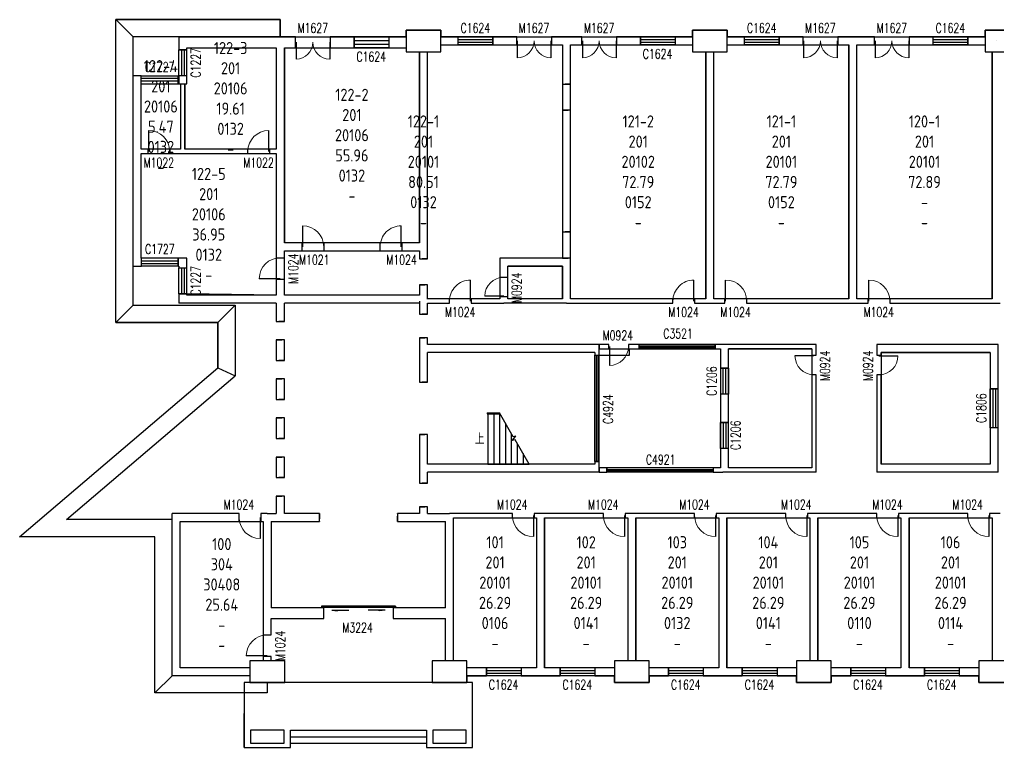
# Model space of a CAD drawing. Extents: x 1178 to 78512, y -3568 to 30010.
# Drawn here: x 1178 to 46308, y -3568 to 30010 of the extents above; entities that cross this region are included whole.
import ezdxf

# ---------------------------------------------------------------- set-up
doc = ezdxf.new("R2010")
doc.units = 0
doc.header["$LTSCALE"] = 1000
doc.header["$MEASUREMENT"] = 0
doc.linetypes.add('DASH', pattern=[0.35, 0.25, -0.1])
for name, color, linetype in [('body', 30, 'Continuous'), ('GROS', 6, 'Continuous'), ('RM', 4, 'Continuous'), ('RM$', 5, 'Continuous'), ('RM$TXT', 5, 'Continuous')]:
    doc.layers.add(name, color=color, linetype=linetype)
doc.styles.add('_TCH_DIM', font='SIMPLEX', dxfattribs={"bigfont": 'GBCBIG'})
doc.styles.add('_TCH_WINDOW', font='SIMPLEX', dxfattribs={"bigfont": 'GBCBIG'})
doc.styles.get("Standard").update_dxf_attribs({"font": 'gbenor.shx', "bigfont": 'gbcbig.shx'})

# ---------------------------------------------------------------- blocks, each defined once
blk = doc.blocks.new('_FZHK')
blk.add_lwpolyline([(-0.5, -0.5), (0.5, -0.5), (0.5, 0.5), (-0.5, 0.5)], close=True)
blk = doc.blocks.new('$DorLib2D$00000003')
blk.add_line((0.47, 0), (0.47, 0.97))
at = {"lineweight": 13}
blk.add_arc((0.47, 0), 0.97, 90, 180, dxfattribs=at)
blk = doc.blocks.new('$TCHSYS$WIN2D')
for p, q in [((-0.5, 0.5), (0.5, 0.5)), ((-0.5, 0.5), (-0.5, -0.5)), ((0.5, 0.5), (0.5, -0.5)), ((0.5, 0.1667), (-0.5, 0.1667)), ((0.5, -0.1667), (-0.5, -0.1667)), ((-0.5, -0.5), (0.5, -0.5))]:
    blk.add_line(p, q)
blk = doc.blocks.new('$DorLib2D$00000130')
at = {"color": 0, "linetype": 'Continuous'}
for p, q in [((-0.533, 0.66), (-0.533, 0.513)), ((0, 0.66), (-0.533, 0.66)), ((0, 0.513), (0, 0.66)), ((0.533, 0.66), (0, 0.66)), ((0.533, 0.66), (0.533, 0.513)), ((0, 0.513), (-0.533, 0.513)), ((0.533, 0.513), (0, 0.513)), ((-0.385, 0.269), (-0.14, 0.269)), ((-0.385, 0.269), (-0.3, 0.214)), ((-0.3, 0.214), (-0.3, 0.269)), ((0.385, 0.269), (0.14, 0.269)), ((0.3, 0.214), (0.3, 0.269)), ((0.385, 0.269), (0.3, 0.214))]:
    blk.add_line(p, q, dxfattribs=at)
blk = doc.blocks.new('$DorLib2D$00000004')
for p, q in [((-0.485, 0), (-0.485, 0.485)), ((0.485, 0), (0.485, 0.485))]:
    blk.add_line(p, q)
at = {"lineweight": 13}
for centre, start, end in [((-0.485, 0), 0, 90), ((0.485, 0), 90, 180)]:
    blk.add_arc(centre, 0.485, start, end, dxfattribs=at)

msp = doc.modelspace()

# ---------------------------------------------------------------- linework, layer by layer
at = {"layer": 'body'}
for p, q in [((5615, 30010), (6415, 29210)), ((6415, 16840), (5615, 16040)), ((10315, 16040), (11115, 16840)), ((10315, 13940), (11115, 13571)), ((8215, -260), (7415, -1050)), ((11536, -3568), (11536, -1998)), ((13664, -2775), (19936, -2775)), ((13664, -3075), (19936, -3075)), ((13664, -3375), (19936, -3375))]:
    msp.add_line(p, q, dxfattribs=at)
at = {"layer": 'body', "color": 30}
for p, q in [((13200, 30010), (5615, 30010)), ((5615, 16040), (5615, 30010)), ((13200, 29210), (13200, 30010)), ((20600, 29525), (19000, 29525)), ((19000, 29525), (19000, 28525)), ((20600, 28525), (20600, 29525)), ((33800, 29525), (32200, 29525)), ((32200, 29525), (32200, 28525)), ((33800, 28525), (33800, 29525)), ((47300, 29525), (45700, 29525)), ((45700, 29525), (45700, 28525)), ((13200, 29210), (6415, 29210)), ((6415, 16840), (6415, 29210)), ((8515, 29210), (13200, 29210)), ((8515, 29210), (8515, 28616)), ((13900, 29210), (13200, 29210)), ((13900, 28710), (13900, 29210)), ((16600, 29210), (15500, 29210)), ((15500, 29210), (15500, 28710)), ((16600, 28710), (16600, 29210)), ((19000, 29210), (18200, 29210)), ((18200, 29210), (18200, 28710)), ((21400, 29210), (20600, 29210)), ((21400, 28840), (21400, 29210)), ((24100, 29210), (23000, 29210)), ((23000, 29210), (23000, 28840)), ((24100, 28840), (24100, 29210)), ((26400, 29210), (25700, 29210)), ((25700, 29210), (25700, 28840)), ((27100, 29210), (26400, 29210)), ((27100, 28840), (27100, 29210)), ((29800, 29210), (28700, 29210)), ((28700, 29210), (28700, 28840)), ((29800, 28840), (29800, 29210)), ((32200, 29210), (31400, 29210)), ((31400, 29210), (31400, 28840)), ((34600, 29210), (33800, 29210)), ((34600, 28840), (34600, 29210)), ((37300, 29210), (36200, 29210)), ((36200, 29210), (36200, 28840)), ((37300, 28840), (37300, 29210)), ((39600, 29210), (38900, 29210)), ((38900, 29210), (38900, 28840)), ((40600, 29210), (39600, 29210)), ((40600, 28840), (40600, 29210)), ((43300, 29210), (42200, 29210)), ((42200, 29210), (42200, 28840)), ((43300, 28840), (43300, 29210)), ((45700, 29210), (44900, 29210)), ((44900, 29210), (44900, 28840)), ((46200, 29025), (46200, 29025)), ((8515, 28616), (8885, 28616)), ((8885, 28710), (13015, 28710)), ((8885, 28616), (8885, 28710)), ((13015, 28710), (13015, 24025)), ((13385, 28710), (13900, 28710)), ((13385, 28710), (13385, 23925)), ((15500, 28710), (16600, 28710)), ((18200, 28710), (19000, 28710)), ((19000, 28525), (20600, 28525)), ((19615, 19710), (19615, 28525)), ((19985, 19525), (19985, 28525)), ((20600, 28840), (21400, 28840)), ((23000, 28840), (24100, 28840)), ((25700, 28840), (26215, 28840)), ((26215, 28840), (26215, 27025)), ((26585, 28840), (27100, 28840)), ((26585, 27025), (26585, 28840)), ((28700, 28840), (29800, 28840)), ((31400, 28840), (32200, 28840)), ((32200, 28525), (33800, 28525)), ((32815, 17125), (32815, 28525)), ((33185, 17125), (33185, 28525)), ((33800, 28840), (34600, 28840)), ((36200, 28840), (37300, 28840)), ((38900, 28840), (39415, 28840)), ((39415, 17125), (39415, 28840)), ((39785, 28840), (40600, 28840)), ((39785, 17125), (39785, 28840)), ((42200, 28840), (43300, 28840)), ((44900, 28840), (45700, 28840)), ((45700, 28525), (47300, 28525)), ((46015, 17125), (46015, 28525)), ((6786, 27410), (6415, 27410)), ((6415, 23925), (6415, 27410)), ((6786, 27040), (6786, 27410)), ((8515, 27410), (8487, 27410)), ((8487, 27410), (8487, 27040)), ((8885, 27415), (8515, 27415)), ((8515, 27415), (8515, 27410)), ((8885, 27410), (8515, 27410)), ((8515, 27410), (8515, 27040)), ((8885, 27410), (8885, 27415)), ((8885, 27040), (8885, 27410)), ((6785, 27040), (6786, 27040)), ((6785, 24025), (6785, 27040)), ((8487, 27040), (8515, 27040)), ((8515, 27040), (8885, 27040)), ((8600, 27040), (8600, 24025)), ((8800, 27040), (8800, 24025)), ((26215, 27025), (26585, 27025)), ((26585, 25825), (26215, 25825)), ((26215, 25825), (26215, 20210)), ((26585, 20210), (26585, 25825)), ((6415, 18640), (6415, 23925)), ((7100, 24025), (6785, 24025)), ((7100, 23825), (7100, 24025)), ((8600, 24025), (8100, 24025)), ((8100, 24025), (8100, 23825)), ((11700, 24025), (8800, 24025)), ((11700, 23825), (11700, 24025)), ((13015, 24025), (12700, 24025)), ((12700, 24025), (12700, 23825)), ((13385, 23925), (13385, 19710)), ((6785, 19010), (6785, 23825)), ((6785, 23825), (7100, 23825)), ((8100, 23825), (8700, 23825)), ((8700, 23825), (11700, 23825)), ((12700, 23825), (13015, 23825)), ((13015, 23825), (13015, 19525)), ((26215, 20210), (26585, 20210)), ((13015, 19525), (13015, 19025)), ((14200, 19710), (13385, 19710)), ((14200, 19340), (14200, 19710)), ((17800, 19710), (15200, 19710)), ((15200, 19710), (15200, 19340)), ((17800, 19340), (17800, 19710)), ((19615, 19710), (18800, 19710)), ((18800, 19710), (18800, 19340)), ((19985, 18975), (19985, 19525)), ((6795, 19010), (6785, 19010)), ((6795, 18640), (6795, 19010)), ((8885, 19010), (8495, 19010)), ((8495, 19010), (8495, 18640)), ((8885, 18558), (8885, 19010)), ((13015, 19025), (13385, 19025)), ((13385, 19340), (14200, 19340)), ((13385, 19025), (13385, 19340)), ((15200, 19340), (17800, 19340)), ((18800, 19340), (19615, 19340)), ((19615, 19340), (19615, 18975)), ((19615, 18975), (19985, 18975)), ((23315, 19010), (23315, 18125)), ((26215, 19010), (23315, 19010)), ((26585, 19010), (26215, 19010)), ((26585, 18825), (26585, 19010)), ((6415, 18640), (6795, 18640)), ((8495, 18640), (8515, 18640)), ((8515, 18640), (8515, 18558)), ((8515, 18558), (8885, 18558)), ((23685, 18125), (23685, 18640)), ((26215, 18640), (23685, 18640)), ((26215, 17125), (26215, 18640)), ((26585, 17125), (26585, 18825)), ((23315, 18125), (23685, 18125)), ((13385, 18025), (13015, 18025)), ((13015, 18025), (13015, 17295)), ((13385, 17295), (13385, 18025)), ((19985, 17775), (19615, 17775)), ((19615, 17775), (19615, 17295)), ((19985, 17110), (19985, 17775)), ((8885, 17358), (8515, 17358)), ((8515, 17358), (8515, 16925)), ((8885, 17295), (8885, 17358)), ((13015, 17295), (8885, 17295)), ((19615, 17295), (13385, 17295)), ((23685, 17225), (23315, 17225)), ((23315, 17225), (23315, 17125)), ((23685, 17125), (23685, 17225)), ((6415, 16840), (11115, 16840)), ((13015, 16925), (8515, 16925)), ((11115, 16840), (11115, 13571)), ((13015, 16925), (13015, 16080)), ((19615, 16925), (13385, 16925)), ((13385, 16080), (13385, 16925)), ((19615, 17025), (19615, 16925)), ((19615, 17025), (19615, 16425)), ((19985, 17125), (19985, 17110)), ((21000, 17125), (19985, 17125)), ((19985, 16925), (21000, 16925)), ((19985, 16425), (19985, 16925)), ((21000, 16925), (21000, 17125)), ((23315, 17125), (22000, 17125)), ((22000, 17125), (22000, 16925)), ((22000, 16925), (23500, 16925)), ((26400, 16925), (23500, 16925)), ((26215, 17125), (23685, 17125)), ((26400, 16925), (31300, 16925)), ((31300, 17125), (26585, 17125)), ((31300, 16925), (31300, 17125)), ((32815, 17125), (32300, 17125)), ((32300, 17125), (32300, 16925)), ((32300, 16925), (33000, 16925)), ((33000, 16925), (33700, 16925)), ((33700, 17125), (33185, 17125)), ((33700, 16925), (33700, 17125)), ((39415, 17125), (34700, 17125)), ((34700, 17125), (34700, 16925)), ((34700, 16925), (39600, 16925)), ((39600, 16925), (40300, 16925)), ((40300, 17125), (39785, 17125)), ((40300, 16925), (40300, 17125)), ((46015, 17125), (41300, 17125)), ((41300, 17125), (41300, 16925)), ((41300, 16925), (46385, 16925)), ((19615, 16425), (19985, 16425)), ((5615, 16040), (10315, 16040)), ((10315, 16040), (10315, 13940)), ((13015, 16080), (13385, 16080)), ((13015, 15230), (13015, 14280)), ((13385, 15230), (13015, 15230)), ((13385, 14280), (13385, 15230)), ((19985, 15325), (19615, 15325)), ((19615, 15325), (19615, 14840)), ((19985, 15025), (19985, 15325)), ((27900, 15025), (19985, 15025)), ((27900, 14525), (27900, 15025)), ((28350, 15025), (27900, 15025)), ((27900, 15025), (27900, 14825)), ((28350, 14825), (28350, 15025)), ((29750, 15025), (29250, 15025)), ((29250, 15025), (29250, 14825)), ((29750, 14825), (29750, 15025)), ((33600, 15025), (33250, 15025)), ((33250, 15025), (33250, 14825)), ((37900, 15025), (33600, 15025)), ((37900, 14525), (37900, 15025)), ((40700, 15025), (40700, 14525)), ((46300, 15025), (40700, 15025)), ((46300, 12975), (46300, 15025)), ((19615, 14840), (19615, 13275)), ((19985, 13275), (19985, 14655)), ((27700, 14655), (19985, 14655)), ((27700, 14655), (27700, 14525)), ((27700, 14525), (27900, 14525)), ((27900, 14825), (28350, 14825)), ((27900, 14525), (27900, 14825)), ((27900, 14825), (29300, 14825)), ((27900, 14525), (29300, 14525)), ((29250, 14825), (29750, 14825)), ((29300, 14525), (29300, 14825)), ((33250, 14825), (33500, 14825)), ((33500, 14825), (33500, 13925)), ((33870, 13925), (33870, 14825)), ((37700, 14825), (33870, 14825)), ((37700, 14825), (37700, 14525)), ((37700, 14525), (37900, 14525)), ((40700, 14525), (40900, 14525)), ((40900, 14525), (40900, 14655)), ((45930, 14655), (40900, 14655)), ((45930, 14655), (45930, 12975)), ((13015, 14280), (13385, 14280)), ((1178, 6140), (10315, 13940)), ((3347, 6940), (11115, 13571)), ((33500, 13925), (33870, 13925)), ((37900, 13625), (37700, 13625)), ((37700, 13625), (37700, 9325)), ((37900, 9125), (37900, 13625)), ((40900, 13625), (40700, 13625)), ((40700, 13625), (40700, 9125)), ((40900, 9495), (40900, 13625)), ((13015, 13430), (13015, 12480)), ((13385, 13430), (13015, 13430)), ((13385, 12480), (13385, 13430)), ((19615, 13275), (19985, 13275)), ((33870, 12725), (33500, 12725)), ((33500, 12725), (33500, 11425)), ((33870, 11425), (33870, 12725)), ((45930, 12975), (46300, 12975)), ((13015, 12480), (13385, 12480)), ((22740, 11875), (23298, 11875)), ((22740, 11875), (22740, 11815)), ((22740, 11815), (23333, 11815)), ((22770, 11875), (23298, 11875)), ((22770, 11815), (22770, 9495)), ((23040, 11815), (23040, 9495)), ((23940, 10763), (23298, 11875)), ((23310, 11815), (23310, 9495)), ((13015, 11630), (13015, 10680)), ((13385, 11630), (13015, 11630)), ((13385, 10680), (13385, 11630)), ((23580, 11386), (23580, 9495)), ((33500, 11425), (33870, 11425)), ((19985, 10875), (19615, 10875)), ((19615, 10875), (19615, 9325)), ((19985, 9495), (19985, 10875)), ((23850, 10919), (23850, 9495)), ((46300, 11175), (45930, 11175)), ((45930, 11175), (45930, 9495)), ((46300, 9125), (46300, 11175)), ((13015, 10680), (13385, 10680)), ((23890, 10590), (24062, 10796)), ((24020, 10624), (23890, 10590)), ((24062, 10796), (23940, 10763)), ((24672, 9495), (24020, 10624)), ((24120, 10451), (24120, 9495)), ((24390, 9984), (24390, 9495)), ((33870, 10225), (33500, 10225)), ((33500, 10225), (33500, 9325)), ((33870, 9325), (33870, 10225)), ((13015, 9830), (13015, 8880)), ((13385, 9830), (13015, 9830)), ((13385, 8880), (13385, 9830)), ((27700, 9495), (19985, 9495)), ((22770, 9495), (24672, 9495)), ((24660, 9516), (24660, 9495)), ((27900, 9625), (27700, 9625)), ((27700, 9625), (27700, 9495)), ((27900, 9125), (27900, 9625)), ((45930, 9495), (40900, 9495)), ((19615, 9325), (19615, 8625)), ((19985, 8625), (19985, 9125)), ((27900, 9125), (19985, 9125)), ((28250, 9325), (27900, 9325)), ((27900, 9325), (27900, 9125)), ((27900, 9125), (28250, 9125)), ((28250, 9125), (28250, 9325)), ((33500, 9325), (33150, 9325)), ((33150, 9325), (33150, 9125)), ((33150, 9125), (33600, 9125)), ((37900, 9125), (33600, 9125)), ((37700, 9325), (33870, 9325)), ((46300, 9125), (40700, 9125)), ((13015, 8880), (13385, 8880)), ((19615, 8625), (19985, 8625)), ((13385, 8030), (13015, 8030)), ((13015, 8030), (13015, 7225)), ((13385, 7225), (13385, 8030)), ((8215, -260), (8215, 7225)), ((11300, 7225), (8215, 7225)), ((11300, 6855), (11300, 7225)), ((12600, 7225), (12300, 7225)), ((12300, 7225), (12300, 6855)), ((12600, 7225), (13015, 7225)), ((15000, 7225), (13385, 7225)), ((15000, 6855), (15000, 7225)), ((19615, 7225), (18600, 7225)), ((18600, 7225), (18600, 6855)), ((19985, 7525), (19615, 7525)), ((19615, 7525), (19615, 7225)), ((19985, 7225), (19985, 7525)), ((19985, 7225), (21000, 7225)), ((23900, 7225), (21000, 7225)), ((23900, 7025), (23900, 7225)), ((25200, 7225), (24900, 7225)), ((24900, 7225), (24900, 7025)), ((28100, 7225), (25200, 7225)), ((28100, 7025), (28100, 7225)), ((29400, 7225), (29100, 7225)), ((29100, 7225), (29100, 7025)), ((32300, 7225), (29400, 7225)), ((32300, 7025), (32300, 7225)), ((33600, 7225), (33300, 7225)), ((33300, 7225), (33300, 7025)), ((36500, 7225), (33600, 7225)), ((36500, 7025), (36500, 7225)), ((37800, 7225), (37500, 7225)), ((37500, 7225), (37500, 7025)), ((40700, 7225), (37800, 7225)), ((40700, 7025), (40700, 7225)), ((42000, 7225), (41700, 7225)), ((41700, 7225), (41700, 7025)), ((44900, 7225), (42000, 7225)), ((44900, 7025), (44900, 7225)), ((46385, 7225), (45900, 7225)), ((45900, 7225), (45900, 7025)), ((8215, 6940), (3347, 6940)), ((8215, -260), (8215, 6940)), ((8585, 110), (8585, 6855)), ((8585, 6855), (11300, 6855)), ((12300, 6855), (12415, 6855)), ((12415, 6855), (12415, 2625)), ((12785, 6855), (12785, 2875)), ((12785, 6855), (13200, 6855)), ((13200, 6855), (15000, 6855)), ((18600, 6855), (19800, 6855)), ((19800, 6855), (20815, 6855)), ((20815, 2875), (20815, 6855)), ((21185, 7025), (23900, 7025)), ((21185, 2625), (21185, 7025)), ((24900, 7025), (25015, 7025)), ((25015, 7025), (25015, 110)), ((25385, 7025), (28100, 7025)), ((25385, 7025), (25385, 110)), ((29100, 7025), (29215, 7025)), ((29215, 7025), (29215, 425)), ((29585, 7025), (32300, 7025)), ((29585, 7025), (29585, 425)), ((33300, 7025), (33415, 7025)), ((33415, 7025), (33415, 110)), ((33785, 7025), (36500, 7025)), ((33785, 7025), (33785, 110)), ((37500, 7025), (37615, 7025)), ((37615, 7025), (37615, 425)), ((37985, 7025), (40700, 7025)), ((37985, 7025), (37985, 425)), ((41700, 7025), (41815, 7025)), ((41815, 7025), (41815, 110)), ((42185, 7025), (44900, 7025)), ((42185, 7025), (42185, 110)), ((45900, 7025), (46015, 7025)), ((46015, 7025), (46015, 425)), ((7415, 6140), (1178, 6140)), ((7415, -1050), (7415, 6140)), ((15200, 2875), (12785, 2875)), ((15200, 2375), (15200, 2875)), ((20815, 2875), (18400, 2875)), ((18400, 2875), (18400, 2375)), ((12415, 2625), (12415, 1625)), ((12785, 1625), (12785, 2375)), ((12785, 2375), (15200, 2375)), ((18400, 2375), (20815, 2375)), ((20815, 425), (20815, 2375)), ((21185, 425), (21185, 2625)), ((12415, 1625), (12785, 1625)), ((12785, 625), (12415, 625)), ((12415, 625), (12415, 425)), ((12785, 425), (12785, 625)), ((11800, 110), (8585, 110)), ((13400, 425), (11800, 425)), ((11800, 425), (11800, -575)), ((13400, -575), (13400, 425)), ((21800, 425), (20200, 425)), ((20200, 425), (20200, -575)), ((21800, -575), (21800, 425)), ((22700, 110), (21800, 110)), ((22700, -260), (22700, 110)), ((25015, 110), (24300, 110)), ((24300, 110), (24300, -260)), ((26100, 110), (25385, 110)), ((26100, -260), (26100, 110)), ((28600, 110), (27700, 110)), ((27700, 110), (27700, -260)), ((30200, 425), (28600, 425)), ((28600, 425), (28600, -575)), ((30200, -575), (30200, 425)), ((31100, 110), (30200, 110)), ((31100, -260), (31100, 110)), ((33415, 110), (32700, 110)), ((32700, 110), (32700, -260)), ((34500, 110), (33785, 110)), ((34500, -260), (34500, 110)), ((37000, 110), (36100, 110)), ((36100, 110), (36100, -260)), ((38600, 425), (37000, 425)), ((37000, 425), (37000, -575)), ((38600, -575), (38600, 425)), ((39500, 110), (38600, 110)), ((39500, -260), (39500, 110)), ((41815, 110), (41100, 110)), ((41100, 110), (41100, -260)), ((42900, 110), (42185, 110)), ((42900, -260), (42900, 110)), ((45400, 110), (44500, 110)), ((44500, 110), (44500, -260)), ((47000, 425), (45400, 425)), ((45400, 425), (45400, -575)), ((11800, -260), (8215, -260)), ((11800, -260), (8215, -260)), ((21800, -260), (22700, -260)), ((24300, -260), (25200, -260)), ((25200, -260), (26100, -260)), ((27700, -260), (28600, -260)), ((30200, -260), (31100, -260)), ((32700, -260), (33600, -260)), ((33600, -260), (34500, -260)), ((36100, -260), (37000, -260)), ((38600, -260), (39500, -260)), ((41100, -260), (42000, -260)), ((42000, -260), (42900, -260)), ((44500, -260), (45400, -260)), ((11800, -575), (13400, -575)), ((20200, -575), (21800, -575)), ((28600, -575), (30200, -575)), ((37000, -575), (38600, -575)), ((45400, -575), (47000, -575)), ((12600, -1050), (7415, -1050))]:
    msp.add_line(p, q, dxfattribs=at)
at = {"layer": 'body', "linetype": 'DASH'}
for p, q in [((26585, 27025), (26215, 27025)), ((26215, 25825), (26585, 25825)), ((26585, 20210), (26215, 20210)), ((26215, 19010), (26585, 19010))]:
    msp.add_line(p, q, dxfattribs=at)
at = {"layer": 'body', "color": 30, "linetype": 'DASH'}
for p, q in [((19985, 18975), (19615, 18975)), ((19615, 17775), (19985, 17775)), ((19985, 16425), (19615, 16425)), ((13385, 16080), (13015, 16080)), ((13015, 15230), (13385, 15230)), ((19615, 15325), (19985, 15325)), ((13385, 14280), (13015, 14280)), ((13015, 13430), (13385, 13430)), ((19985, 13275), (19615, 13275)), ((13385, 12480), (13015, 12480)), ((13015, 11630), (13385, 11630)), ((19615, 10875), (19985, 10875)), ((13385, 10680), (13015, 10680)), ((13015, 9830), (13385, 9830)), ((13385, 8880), (13015, 8880)), ((19985, 8625), (19615, 8625)), ((13015, 8030), (13385, 8030)), ((15000, 7225), (15000, 6855)), ((18600, 6855), (18600, 7225)), ((19615, 7525), (19985, 7525))]:
    msp.add_line(p, q, dxfattribs=at)
at = {"layer": 'body', "color": 30}
msp.add_lwpolyline([(22635, 10685, 0, 0, 0), (23400, 10685, 120, 0, 0), (23850, 10685, 0, 0, 0)], format="xyseb", dxfattribs=at)
at = {"layer": 'body'}
msp.add_lwpolyline([(11536, -575), (11536, -3568), (13664, -3568), (13664, -2775), (19936, -2775), (19936, -3568), (22064, -3568), (22064, -575)], close=True, dxfattribs=at)
at = {"layer": 'GROS'}
for points in [[(47000, -575), (45400, -575), (45400, -260), (38600, -260), (38600, -575), (37000, -575), (37000, -260), (30200, -260), (30200, -575), (28600, -575), (28600, -260), (21800, -260), (21800, -575), (12600, -575), (12600, -1050), (7415, -1050), (7415, 6140), (1178, 6140), (10315, 13940), (10315, 16040), (5615, 16040), (5615, 30010)], [(5615, 30010), (13200, 30010), (13200, 29210), (19000, 29210), (19000, 29525), (20600, 29525), (20600, 29210), (32200, 29210), (32200, 29525), (33800, 29525), (33800, 29210), (45700, 29210), (45700, 29525), (47300, 29525)]]:
    msp.add_lwpolyline(points, dxfattribs=at)
at = {"layer": 'RM'}
msp.add_lwpolyline([(23685, 18640), (26215, 18640), (26215, 17125), (23685, 17125), (23685, 18640)], dxfattribs=at)
for points in [[(27900, 14825), (33500, 14825), (33500, 9325), (27900, 9325)], [(33870, 14825), (37700, 14825), (37700, 9325), (33870, 9325)], [(40915, 14655), (45930, 14655), (45930, 9495), (40915, 9495)]]:
    msp.add_lwpolyline(points, close=True, dxfattribs=at)
at = {"layer": 'RM$'}
for points in [[(8800, 27040), (8885, 27040), (8885, 28710), (13015, 28710), (13015, 24025), (8800, 24025), (8800, 27040)], [(19985, 28525), (20600, 28525), (20600, 28840), (26215, 28840), (26215, 19010), (23315, 19010), (23315, 17125), (19985, 17125), (19985, 17775), (19615, 17775), (19615, 17295), (13385, 17295), (13385, 19340), (19615, 19340), (19615, 18975), (19985, 18975), (19985, 28525)], [(26585, 28840), (32200, 28840), (32200, 28525), (32815, 28525), (32815, 17125), (26585, 17125), (26585, 28840)], [(33185, 28525), (33800, 28525), (33800, 28840), (39415, 28840), (39415, 17125), (33185, 17125), (33185, 28525)], [(39785, 28840), (45700, 28840), (45700, 28525), (46015, 28525), (46015, 17125), (39785, 17125), (39785, 28840)], [(25385, 7025), (29215, 7025), (29215, 425), (28600, 425), (28600, 110), (25385, 110), (25385, 7025)], [(29585, 7025), (33415, 7025), (33415, 110), (30200, 110), (30200, 425), (29585, 425), (29585, 7025)], [(42185, 7025), (46015, 7025), (46015, 425), (45400, 425), (45400, 110), (42185, 110), (42185, 7025)]]:
    msp.add_lwpolyline(points, dxfattribs=at)
for points in [[(13385, 28710), (19000, 28710), (19000, 28525), (19615, 28525), (19615, 19710), (13385, 19710)], [(6785, 27040), (8600, 27040), (8600, 24025), (6785, 24025)], [(6785, 23825), (13015, 23825), (13015, 17295), (8885, 17358), (8885, 19010), (6785, 19010)], [(8585, 6855), (12415, 6855), (12415, 425), (11800, 425), (11800, 110), (8585, 110)], [(21185, 7025), (25015, 7025), (25015, 110), (21800, 110), (21800, 425), (21185, 425), (21185, 7025)], [(33785, 7025), (37615, 7025), (37615, 425), (37000, 425), (37000, 110), (33785, 110)], [(37985, 7025), (41815, 7025), (41815, 110), (38600, 110), (38600, 425), (37985, 425)]]:
    msp.add_lwpolyline(points, close=True, dxfattribs=at)

# ---------------------------------------------------------------- block references
at = {"layer": 'body', "color": 30}
ref = msp.add_blockref('$DorLib2D$00000004', (14700, 28960), dxfattribs=dict(at, xscale=-1600, yscale=-1600, zscale=500))
ref.add_attrib('A', 'M1627', (13995, 29399), dxfattribs={"color": 30, "height": 446.2, "style": '_TCH_WINDOW', "width": 0.705882})
ref = msp.add_blockref('$TCHSYS$WIN2D', (22200, 29025), dxfattribs=dict(at, xscale=-1600, yscale=-370, zscale=370, rotation=359.9999999999999))
ref.add_attrib('A', 'C1624', (21510, 29399), dxfattribs={"color": 30, "height": 446.2, "style": '_TCH_WINDOW', "width": 0.705882})
ref = msp.add_blockref('$DorLib2D$00000004', (24900, 29025), dxfattribs=dict(at, xscale=-1600, yscale=-1600, zscale=370, rotation=359.9999999999999))
ref.add_attrib('A', 'M1627', (24195, 29399), dxfattribs={"color": 30, "height": 446.2, "style": '_TCH_WINDOW', "width": 0.705882})
ref = msp.add_blockref('$DorLib2D$00000004', (27900, 29025), dxfattribs=dict(at, xscale=-1600, yscale=-1600, zscale=370, rotation=359.9999999999999))
ref.add_attrib('A', 'M1627', (27195, 29399), dxfattribs={"color": 30, "height": 446.2, "style": '_TCH_WINDOW', "width": 0.705882})
ref = msp.add_blockref('$TCHSYS$WIN2D', (35400, 29025), dxfattribs=dict(at, xscale=-1600, yscale=-370, zscale=370))
ref.add_attrib('A', 'C1624', (34710, 29399), dxfattribs={"color": 30, "height": 446.2, "style": '_TCH_WINDOW', "width": 0.705882})
ref = msp.add_blockref('$DorLib2D$00000004', (38100, 29025), dxfattribs=dict(at, xscale=-1600, yscale=-1600, zscale=370))
ref.add_attrib('A', 'M1627', (37395, 29399), dxfattribs={"color": 30, "height": 446.2, "style": '_TCH_WINDOW', "width": 0.705882})
ref = msp.add_blockref('$DorLib2D$00000004', (41400, 29025), dxfattribs=dict(at, xscale=-1600, yscale=-1600, zscale=370, rotation=359.9999999999999))
ref.add_attrib('A', 'M1627', (40695, 29399), dxfattribs={"color": 30, "height": 446.2, "style": '_TCH_WINDOW', "width": 0.705882})
ref = msp.add_blockref('$TCHSYS$WIN2D', (44100, 29025), dxfattribs=dict(at, xscale=-1600, yscale=-370, zscale=370, rotation=359.9999999999999))
ref.add_attrib('A', 'C1624', (43410, 29399), dxfattribs={"color": 30, "height": 446.2, "style": '_TCH_WINDOW', "width": 0.705882})
ref = msp.add_blockref('$TCHSYS$WIN2D', (17400, 28960), dxfattribs=dict(at, xscale=-1600, yscale=500, zscale=500))
ref.add_attrib('A', 'C1624', (16710, 28074), dxfattribs={"color": 30, "height": 446.2, "style": '_TCH_WINDOW', "width": 0.705882})
ref = msp.add_blockref('$TCHSYS$WIN2D', (30600, 29025), dxfattribs=dict(at, xscale=-1600, yscale=370, zscale=370, rotation=359.9999999999999))
ref.add_attrib('A', 'C1624', (29910, 28204), dxfattribs={"color": 30, "height": 446.2, "style": '_TCH_WINDOW', "width": 0.705882})
ref = msp.add_blockref('$TCHSYS$WIN2D', (8700, 28015), dxfattribs=dict(at, xscale=1200, yscale=-370, zscale=370, rotation=90.00000000000041))
ref.add_attrib('A', 'C1227', (9526, 27333), dxfattribs={"color": 30, "height": 446.2, "rotation": 90, "style": '_TCH_WINDOW', "width": 0.705882})
ref = msp.add_blockref('$TCHSYS$WIN2D', (7636, 27225), dxfattribs=dict(at, xscale=1700, yscale=-370, zscale=370, rotation=359.9999999999998))
ref.add_attrib('A', 'C1727', (6954, 27599), dxfattribs={"color": 30, "height": 446.2, "style": '_TCH_WINDOW', "width": 0.705882})
ref = msp.add_blockref('$DorLib2D$00000003', (7600, 23925), dxfattribs=dict(at, xscale=-1000, yscale=1000, zscale=200, rotation=359.9999999999998))
ref.add_attrib('A', 'M1022', (6895, 23189), dxfattribs={"color": 30, "height": 446.2, "style": '_TCH_WINDOW', "width": 0.705882})
ref = msp.add_blockref('$DorLib2D$00000003', (12200, 23925), dxfattribs=dict(at, xscale=1000, yscale=1000, zscale=200))
ref.add_attrib('A', 'M1022', (11495, 23189), dxfattribs={"color": 30, "height": 446.2, "style": '_TCH_WINDOW', "width": 0.705882})
ref = msp.add_blockref('$DorLib2D$00000003', (14700, 19525), dxfattribs=dict(at, xscale=1000, yscale=-1000, zscale=370, rotation=180))
ref.add_attrib('A', 'M1021', (14062, 18704), dxfattribs={"color": 30, "height": 446.2, "style": '_TCH_WINDOW', "width": 0.705882})
ref = msp.add_blockref('$DorLib2D$00000003', (18300, 19525), dxfattribs=dict(at, xscale=-1000, yscale=-1000, zscale=370, rotation=180))
ref.add_attrib('A', 'M1024', (18088, 18704), dxfattribs={"color": 30, "height": 446.2, "style": '_TCH_WINDOW', "width": 0.705882})
ref = msp.add_blockref('$TCHSYS$WIN2D', (7645, 18825), dxfattribs=dict(at, xscale=1700, yscale=370, zscale=370, rotation=180))
ref.add_attrib('A', 'C1727', (6962, 19199), dxfattribs={"color": 30, "height": 446.2, "style": '_TCH_WINDOW', "width": 0.705882})
ref = msp.add_blockref('$DorLib2D$00000003', (13200, 18525), dxfattribs=dict(at, xscale=1000, yscale=-1000, zscale=370, rotation=269.9999999999998))
ref.add_attrib('A', 'M1024', (14021, 17813), dxfattribs={"color": 30, "height": 446.2, "rotation": 90, "style": '_TCH_WINDOW', "width": 0.705882})
ref = msp.add_blockref('$TCHSYS$WIN2D', (8700, 17958), dxfattribs=dict(at, xscale=1200, yscale=370, zscale=370, rotation=90))
ref.add_attrib('A', 'C1227', (9521, 17276), dxfattribs={"color": 30, "height": 446.2, "rotation": 90, "style": '_TCH_WINDOW', "width": 0.705882})
ref = msp.add_blockref('$DorLib2D$00000003', (23500, 17675), dxfattribs=dict(at, xscale=-900, yscale=900, zscale=370, rotation=90))
ref.add_attrib('A', 'M0924', (24321, 16932), dxfattribs={"color": 30, "height": 446.2, "rotation": 90, "style": '_TCH_WINDOW', "width": 0.705882})
ref = msp.add_blockref('$DorLib2D$00000003', (21500, 17025), dxfattribs=dict(at, xscale=-1000, yscale=-1000, zscale=200, rotation=180))
ref.add_attrib('A', 'M1024', (20788, 16289), dxfattribs={"color": 30, "height": 446.2, "style": '_TCH_WINDOW', "width": 0.705882})
ref = msp.add_blockref('$DorLib2D$00000003', (31800, 17025), dxfattribs=dict(at, xscale=-1000, yscale=-1000, zscale=200, rotation=180))
ref.add_attrib('A', 'M1024', (31087, 16289), dxfattribs={"color": 30, "height": 446.2, "style": '_TCH_WINDOW', "width": 0.705882})
ref = msp.add_blockref('$DorLib2D$00000003', (34200, 17025), dxfattribs=dict(at, xscale=1000, yscale=-1000, zscale=200, rotation=180))
ref.add_attrib('A', 'M1024', (33488, 16289), dxfattribs={"color": 30, "height": 446.2, "style": '_TCH_WINDOW', "width": 0.705882})
ref = msp.add_blockref('$DorLib2D$00000003', (40800, 17025), dxfattribs=dict(at, xscale=1000, yscale=-1000, zscale=200, rotation=180))
ref.add_attrib('A', 'M1024', (40088, 16289), dxfattribs={"color": 30, "height": 446.2, "style": '_TCH_WINDOW', "width": 0.705882})
ref = msp.add_blockref('$DorLib2D$00000003', (28800, 14925), dxfattribs=dict(at, xscale=900, yscale=900, zscale=200, rotation=180))
ref.add_attrib('A', 'M0924', (28058, 15214), dxfattribs={"color": 30, "height": 446.2, "style": '_TCH_WINDOW', "width": 0.705882})
ref = msp.add_blockref('$TCHSYS$WIN2D', (31500, 14925), dxfattribs=dict(at, xscale=3500, yscale=200, zscale=200, rotation=180))
ref.add_attrib('A', 'C3521', (30855, 15299), dxfattribs={"color": 30, "height": 446.2, "style": '_TCH_WINDOW', "width": 0.705882})
ref = msp.add_blockref('$TCHSYS$WIN2D', (27800, 12075), dxfattribs=dict(at, xscale=4900, yscale=200, zscale=200, rotation=90.00000000000007))
ref.add_attrib('A', 'C4924', (28536, 11355), dxfattribs={"color": 30, "height": 446.2, "rotation": 90, "style": '_TCH_WINDOW', "width": 0.705882})
ref = msp.add_blockref('$DorLib2D$00000003', (37800, 14075), dxfattribs=dict(at, xscale=900, yscale=900, zscale=200, rotation=90))
ref.add_attrib('A', 'M0924', (38536, 13332), dxfattribs={"color": 30, "height": 446.2, "rotation": 90, "style": '_TCH_WINDOW', "width": 0.705882})
ref = msp.add_blockref('$DorLib2D$00000003', (40800, 14075), dxfattribs=dict(at, xscale=900, yscale=-900, zscale=200, rotation=90.00000000000007))
ref.add_attrib('A', 'M0924', (40511, 13332), dxfattribs={"color": 30, "height": 446.2, "rotation": 90, "style": '_TCH_WINDOW', "width": 0.705882})
ref = msp.add_blockref('$TCHSYS$WIN2D', (33685, 13325), dxfattribs=dict(at, xscale=-1200, yscale=-370, zscale=370, rotation=90))
ref.add_attrib('A', 'C1206', (33311, 12650), dxfattribs={"color": 30, "height": 446.2, "rotation": 90, "style": '_TCH_WINDOW', "width": 0.705882})
ref = msp.add_blockref('$TCHSYS$WIN2D', (46115, 12075), dxfattribs=dict(at, xscale=1800, yscale=-370, zscale=370, rotation=90))
ref.add_attrib('A', 'C1806', (45741, 11400), dxfattribs={"color": 30, "height": 446.2, "rotation": 90, "style": '_TCH_WINDOW', "width": 0.705882})
ref = msp.add_blockref('$TCHSYS$WIN2D', (33685, 10825), dxfattribs=dict(at, xscale=1200, yscale=-370, zscale=370, rotation=90))
ref.add_attrib('A', 'C1206', (34411, 10150), dxfattribs={"color": 30, "height": 446.2, "rotation": 90, "style": '_TCH_WINDOW', "width": 0.705882})
ref = msp.add_blockref('$TCHSYS$WIN2D', (30700, 9225), dxfattribs=dict(at, xscale=4900, yscale=-200, zscale=200, rotation=180))
ref.add_attrib('A', 'C4921', (30055, 9489), dxfattribs={"color": 30, "height": 446.2, "style": '_TCH_WINDOW', "width": 0.705882})
ref = msp.add_blockref('$DorLib2D$00000003', (11800, 7040), dxfattribs=dict(at, xscale=1000, yscale=-1000, zscale=370))
ref.add_attrib('A', 'M1024', (10588, 7414), dxfattribs={"color": 30, "height": 446.2, "style": '_TCH_WINDOW', "width": 0.705882})
ref = msp.add_blockref('$DorLib2D$00000003', (24400, 7125), dxfattribs=dict(at, xscale=-1000, yscale=1000, zscale=200, rotation=180))
ref.add_attrib('A', 'M1024', (23188, 7414), dxfattribs={"color": 30, "height": 446.2, "style": '_TCH_WINDOW', "width": 0.705882})
ref = msp.add_blockref('$DorLib2D$00000003', (28600, 7125), dxfattribs=dict(at, xscale=-1000, yscale=1000, zscale=200, rotation=180))
ref.add_attrib('A', 'M1024', (27388, 7414), dxfattribs={"color": 30, "height": 446.2, "style": '_TCH_WINDOW', "width": 0.705882})
ref = msp.add_blockref('$DorLib2D$00000003', (32800, 7125), dxfattribs=dict(at, xscale=-1000, yscale=1000, zscale=200, rotation=180))
ref.add_attrib('A', 'M1024', (31588, 7414), dxfattribs={"color": 30, "height": 446.2, "style": '_TCH_WINDOW', "width": 0.705882})
ref = msp.add_blockref('$DorLib2D$00000003', (37000, 7125), dxfattribs=dict(at, xscale=-1000, yscale=1000, zscale=200, rotation=180))
ref.add_attrib('A', 'M1024', (36288, 7414), dxfattribs={"color": 30, "height": 446.2, "style": '_TCH_WINDOW', "width": 0.705882})
ref = msp.add_blockref('$DorLib2D$00000003', (41200, 7125), dxfattribs=dict(at, xscale=-1000, yscale=1000, zscale=200, rotation=179.9999999999999))
ref.add_attrib('A', 'M1024', (40488, 7414), dxfattribs={"color": 30, "height": 446.2, "rotation": 360, "style": '_TCH_WINDOW', "width": 0.705882})
ref = msp.add_blockref('$DorLib2D$00000003', (45400, 7125), dxfattribs=dict(at, xscale=-1000, yscale=1000, zscale=200, rotation=180.0000000000004))
ref.add_attrib('A', 'M1024', (44188, 7414), dxfattribs={"color": 30, "height": 446.2, "style": '_TCH_WINDOW', "width": 0.705882})
ref = msp.add_blockref('$DorLib2D$00000130', (16800, 2625), dxfattribs=dict(at, xscale=3200, yscale=500, zscale=500))
ref.add_attrib('A', 'M3224', (16058, 1739), dxfattribs={"color": 30, "height": 446.2, "style": '_TCH_WINDOW', "width": 0.705882})
at = {"layer": 'body'}
ref = msp.add_blockref('$DorLib2D$00000003', (12600, 1125), dxfattribs=dict(at, xscale=1000, yscale=-1000, zscale=370, rotation=269.9999999999999))
ref.add_attrib('A', 'M1024', (13421, 412), dxfattribs={"height": 446.2, "rotation": 90, "style": '_TCH_WINDOW', "width": 0.705882})
at = {"layer": 'body', "color": 30}
ref = msp.add_blockref('$TCHSYS$WIN2D', (23500, -75), dxfattribs=dict(at, xscale=1600, yscale=-370, zscale=370, rotation=180.0000000000004))
ref.add_attrib('A', 'C1624', (22810, -896), dxfattribs={"color": 30, "height": 446.2, "style": '_TCH_WINDOW', "width": 0.705882})
ref = msp.add_blockref('$TCHSYS$WIN2D', (26900, -75), dxfattribs=dict(at, xscale=1600, yscale=-370, zscale=370, rotation=179.9999999999996))
ref.add_attrib('A', 'C1624', (26210, -896), dxfattribs={"color": 30, "height": 446.2, "rotation": 360, "style": '_TCH_WINDOW', "width": 0.705882})
ref = msp.add_blockref('$TCHSYS$WIN2D', (31900, -75), dxfattribs=dict(at, xscale=1600, yscale=-370, zscale=370, rotation=180))
ref.add_attrib('A', 'C1624', (31210, -896), dxfattribs={"color": 30, "height": 446.2, "style": '_TCH_WINDOW', "width": 0.705882})
ref = msp.add_blockref('$TCHSYS$WIN2D', (35300, -75), dxfattribs=dict(at, xscale=1600, yscale=-370, zscale=370, rotation=180))
ref.add_attrib('A', 'C1624', (34610, -896), dxfattribs={"color": 30, "height": 446.2, "style": '_TCH_WINDOW', "width": 0.705882})
ref = msp.add_blockref('$TCHSYS$WIN2D', (40300, -75), dxfattribs=dict(at, xscale=1600, yscale=-370, zscale=370, rotation=180.0000000000004))
ref.add_attrib('A', 'C1624', (39610, -896), dxfattribs={"color": 30, "height": 446.2, "style": '_TCH_WINDOW', "width": 0.705882})
ref = msp.add_blockref('$TCHSYS$WIN2D', (43700, -75), dxfattribs=dict(at, xscale=1600, yscale=-370, zscale=370, rotation=179.9999999999957))
ref.add_attrib('A', 'C1624', (43010, -896), dxfattribs={"color": 30, "height": 446.2, "rotation": 360, "style": '_TCH_WINDOW', "width": 0.705882})
at = {"layer": 'body', "color": 30, "xscale": 1550, "yscale": 600, "zscale": 600}
for p in [(12600, -3075), (21000, -3075)]:
    msp.add_blockref('_FZHK', p, dxfattribs=at)

# ---------------------------------------------------------------- texts
at = {"layer": 'body', "color": 7, "style": '_TCH_DIM'}
msp.add_text('上', height=506, dxfattribs=at).set_placement((22165, 10423))
at = {"layer": 'RM$TXT', "char_height": 558.8, "attachment_point": 8}
for s, insert in [('122-3^M^J201^M^J20106^M^J19.61^M^J0132^M^J-^M^J', (10908, 23760)), ('122-4^M^J201^M^J20106^M^J5.47^M^J0132^M^J-^M^J', (7693, 22925)), ('122-2^M^J201^M^J20106^M^J55.96^M^J0132^M^J-^M^J', (16500, 21602)), ('122-1^M^J201^M^J20101^M^J80.51^M^J0132^M^J-^M^J', (19800, 20375)), ('121-2^M^J201^M^J20102^M^J72.79^M^J0152^M^J-^M^J', (29700, 20375)), ('121-1^M^J201^M^J20101^M^J72.79^M^J0152^M^J-^M^J', (36300, 20375)), ('120-1^M^J201^M^J20101^M^J72.89^M^J-^M^J-^M^J', (42900, 20375)), ('122-5^M^J201^M^J20106^M^J36.95^M^J0132^M^J-^M^J', (9900, 17952)), ('100^M^J304^M^J30408^M^J25.64^M^J-^M^J-^M^J', (10500, 875)), ('101^M^J201^M^J20101^M^J26.29^M^J0106^M^J-^M^J', (23100, 960)), ('102^M^J201^M^J20101^M^J26.29^M^J0141^M^J-^M^J', (27300, 960)), ('103^M^J201^M^J20101^M^J26.29^M^J0132^M^J-^M^J', (31500, 960)), ('104^M^J201^M^J20101^M^J26.29^M^J0141^M^J-^M^J', (35700, 960)), ('105^M^J201^M^J20101^M^J26.29^M^J0110^M^J-^M^J', (39900, 960)), ('106^M^J201^M^J20101^M^J26.29^M^J0114^M^J-^M^J', (44100, 960))]:
    msp.add_mtext(s, dxfattribs=dict(at, insert=insert))

doc.saveas('drawing.dxf')
